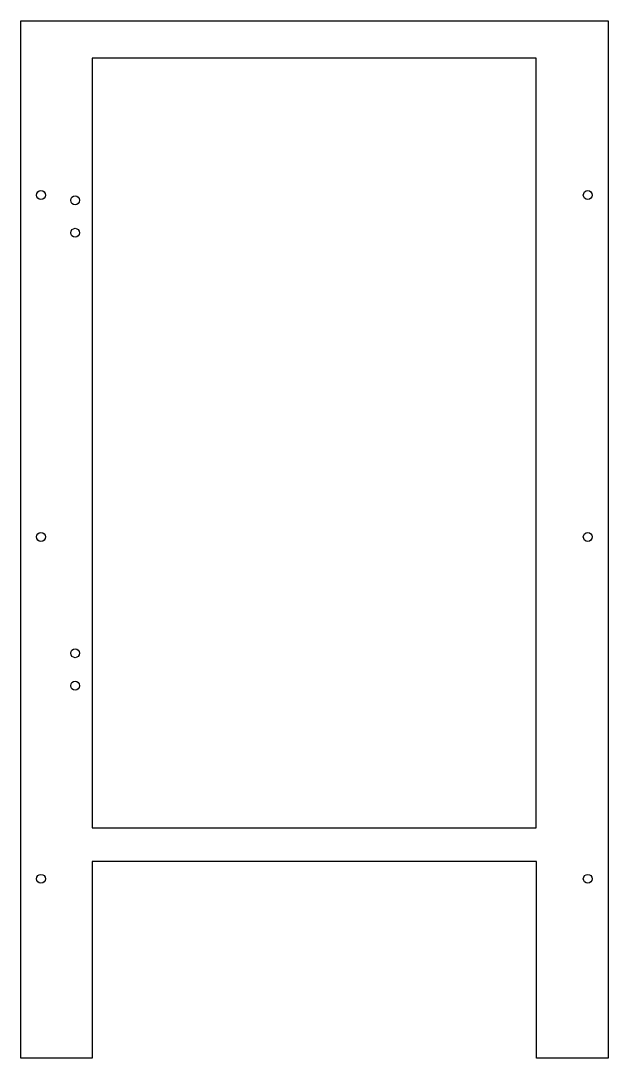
# Model space of a CAD drawing. Header units: millimetres. Extents: x -323 to 21, y -135 to 471.
import ezdxf

# ---------------------------------------------------------------- set-up
doc = ezdxf.new("R2010")
doc.units = ezdxf.units.MM
doc.layers.get('0').update_dxf_attribs({"linetype": 'CONTINUOUS'})

msp = doc.modelspace()

# ---------------------------------------------------------------- linework, layer by layer
for points in [[(-323.34, 471.5), (20.66, 471.5), (20.66, -135.5), (-21.34, -135.5), (-21.34, -20.4), (-281.5, -20.4), (-281.5, -135.5), (-323.34, -135.5)], [(-281.5, 449.6), (-281.5, -0.6), (-21.5, -0.6), (-21.5, 449.6)]]:
    msp.add_lwpolyline(points, close=True)
for centre in [(-311.5, 369.5), (8.66, 369.5), (-291.49, 366.46), (-291.49, 347.46), (-311.5, 169.5), (8.66, 169.5), (-291.49, 101.46), (-291.49, 82.46), (-311.5, -30.5), (8.66, -30.5)]:
    msp.add_circle(centre, 2.6)

doc.saveas('drawing.dxf')
